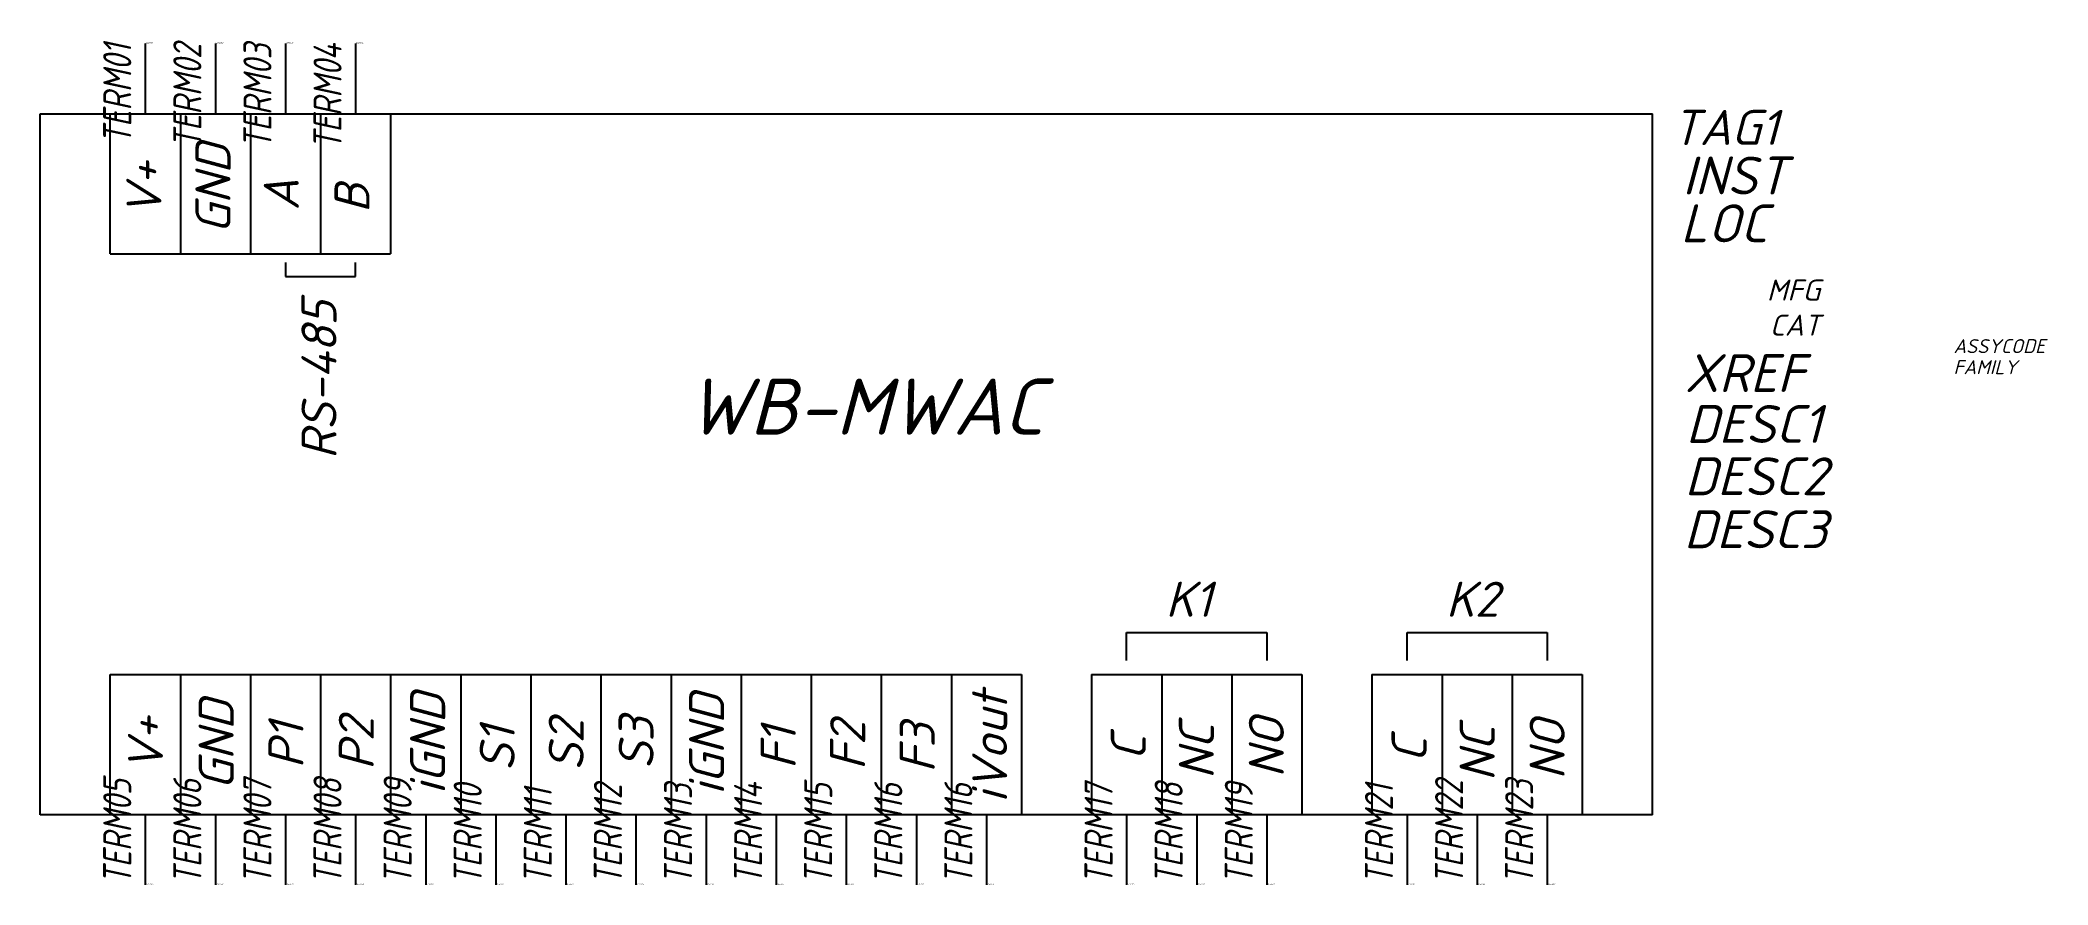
# Model space of a CAD drawing. Header units: millimetres. Extents: x -8 to 136, y -60 to 0.
import ezdxf
from ezdxf.enums import TextEntityAlignment as Align

# ---------------------------------------------------------------- set-up
doc = ezdxf.new("R2010")
doc.units = ezdxf.units.MM
doc.header["$LTSCALE"] = 6
doc.styles.add('WD_IEC', font='isocpeui.ttf', dxfattribs={"height": 2.5})
doc.styles.add('текст', font='isocpeui.ttf')

msp = doc.modelspace()

# ---------------------------------------------------------------- linework, layer by layer
for p, q in [((0, 0), (0, -5)), ((5, 0), (5, -5)), ((10, 0), (10, -5)), ((15, 0), (15, -5)), ((-7.5, -5), (107.5, -5)), ((-7.5, -55), (-7.5, -5)), ((-2.5, -15), (-2.5, -5)), ((2.5, -5), (2.5, -15)), ((7.5, -5), (7.5, -15)), ((12.5, -5), (12.5, -15)), ((17.5, -5), (17.5, -15)), ((107.5, -55), (107.5, -5)), ((-2.5, -15), (2.5, -15)), ((2.5, -15), (7.5, -15)), ((7.5, -15), (12.5, -15)), ((10, -15.62), (10, -16.62)), ((12.5, -15), (17.5, -15)), ((15, -16.62), (15, -15.62)), ((10, -16.62), (15, -16.62)), ((70, -44), (70, -42)), ((70, -42), (80, -42)), ((80, -42), (80, -44)), ((90, -44), (90, -42)), ((90, -42), (100, -42)), ((100, -42), (100, -44)), ((-2.5, -45), (2.5, -45)), ((-2.5, -55), (-2.5, -45)), ((2.5, -45), (7.5, -45)), ((2.5, -45), (2.5, -55)), ((7.5, -45), (12.5, -45)), ((7.5, -45), (7.5, -55)), ((12.5, -45), (17.5, -45)), ((12.5, -45), (12.5, -55)), ((17.5, -45), (22.5, -45)), ((17.5, -45), (17.5, -55)), ((22.5, -45), (22.5, -55)), ((22.5, -45), (27.5, -45)), ((27.5, -45), (32.5, -45)), ((27.5, -45), (27.5, -55)), ((32.5, -45), (37.5, -45)), ((32.5, -45), (32.5, -55)), ((37.5, -45), (42.5, -45)), ((37.5, -45), (37.5, -55)), ((42.5, -45), (47.5, -45)), ((42.5, -45), (42.5, -55)), ((47.5, -45), (52.5, -45)), ((47.5, -45), (47.5, -55)), ((52.5, -45), (57.5, -45)), ((52.5, -45), (52.5, -55)), ((57.5, -45), (57.5, -55)), ((57.5, -45), (62.5, -45)), ((62.5, -45), (62.5, -55)), ((67.5, -45), (72.5, -45)), ((67.5, -45), (67.5, -55)), ((72.5, -45), (77.5, -45)), ((72.5, -45), (72.5, -55)), ((77.5, -45), (82.5, -45)), ((77.5, -45), (77.5, -55)), ((82.5, -45), (82.5, -55)), ((87.5, -45), (92.5, -45)), ((87.5, -45), (87.5, -55)), ((92.5, -45), (97.5, -45)), ((92.5, -45), (92.5, -55)), ((97.5, -45), (102.5, -45)), ((97.5, -45), (97.5, -55)), ((102.5, -45), (102.5, -55)), ((107.5, -55), (-7.5, -55)), ((0, -55), (0, -60)), ((5, -55), (5, -60)), ((10, -55), (10, -60)), ((15, -55), (15, -60)), ((20, -55), (20, -60)), ((25, -55), (25, -60)), ((30, -55), (30, -60)), ((35, -55), (35, -60)), ((40, -55), (40, -60)), ((45, -55), (45, -60)), ((50, -55), (50, -60)), ((55, -55), (55, -60)), ((60, -55), (60, -60)), ((70, -55), (70, -60)), ((75, -55), (75, -60)), ((80, -55), (80, -60)), ((90, -55), (90, -60)), ((95, -55), (95, -60)), ((100, -55), (100, -60))]:
    msp.add_line(p, q)

# ---------------------------------------------------------------- texts
at = {"style": 'текст'}
for s, p in [('GND', (6.08, -13.56)), ('V+', (1.15, -12.36)), ('A', (10.95, -11.91)), ('B', (15.99, -12.09)), ('RS-485', (13.64, -29.65)), ('GND', (6.31, -53.22)), ('iGND', (21.39, -53.54)), ('iGND', (41.29, -53.59)), ('iVout', (61.48, -54.15)), ('V+', (1.26, -51.95)), ('P1', (11.28, -51.71)), ('P2', (16.3, -51.82)), ('S1', (26.35, -51.9)), ('S2', (31.27, -51.87)), ('S3', (36.26, -51.76)), ('F1', (46.4, -51.75)), ('F2', (51.35, -51.82)), ('F3', (56.32, -52.01)), ('NC', (76.23, -52.46)), ('NO', (81.22, -52.36)), ('NC', (96.26, -52.61)), ('NO', (101.25, -52.5)), ('C', (71.37, -51.13)), ('C', (91.4, -51.28))]:
    msp.add_text(s, height=2.5, rotation=90, dxfattribs=at).set_placement(p)
for s, height, p in [('WB-MWAC', 4, (38.64, -27.89)), ('K1', 2.5, (72.77, -40.88)), ('K2', 2.5, (92.77, -40.88))]:
    msp.add_text(s, height=height, dxfattribs=at).set_placement(p)
at = {"style": 'WD_IEC', "width": 0.8}
for tag, p in [('TERM01', (-1, 0)), ('TERM02', (4, 0)), ('TERM03', (9, 0)), ('TERM04', (14, 0))]:
    msp.add_attdef(tag, text='', height=2, rotation=90, dxfattribs=at).set_placement(p, align=Align.RIGHT)
at = {"style": 'WD_IEC', "flags": 1}
for tag, p, height in [('X2TERM01', (0, 0), 0.08), ('X2TERM02', (5, 0), 0.08), ('X2TERM03', (10, 0), 0.08), ('X2TERM04', (15, 0), 0.08), ('ASSYCODE', (128.98, -22.08), 1), ('FAMILY', (128.98, -23.58), 1), ('X8TERM05', (0, -60), 0.08), ('X8TERM06', (5, -60), 0.08), ('X8TERM07', (10, -60), 0.08), ('X8TERM08', (15, -60), 0.08), ('X8TERM09', (20, -60), 0.08), ('X8TERM10', (25, -60), 0.08), ('X8TERM11', (30, -60), 0.08), ('X8TERM12', (35, -60), 0.08), ('X8TERM13', (40, -60), 0.08), ('X8TERM14', (45, -60), 0.08), ('X8TERM15', (50, -60), 0.08), ('X8TERM16', (55, -60), 0.08), ('X8TERM16', (60, -60), 0.08), ('X8TERM17', (70, -60), 0.08), ('X8TERM18', (75, -60), 0.08), ('X8TERM19', (80, -60), 0.08), ('X8TERM21', (90, -60), 0.08), ('X8TERM22', (95, -60), 0.08), ('X8TERM23', (100, -60), 0.08)]:
    msp.add_attdef(tag, p, '', height=height, dxfattribs=at)
at = {"style": 'WD_IEC'}
msp.add_attdef('TAG1', (108.9, -7.23), 'A', height=2.5, dxfattribs=at)
for tag, p in [('INST', (117.1, -10.76)), ('LOC', (115.71, -14.17)), ('XREF', (118.34, -24.85)), ('DESC1', (119.58, -28.48)), ('DESC2', (119.98, -32.21)), ('DESC3', (119.98, -35.99))]:
    msp.add_attdef(tag, text='', height=2.7, dxfattribs=at).set_placement(p, align=Align.RIGHT)
at = {"style": 'WD_IEC', "flags": 9}
for tag, text, p in [('MFG', 'Wiren Board', (119.48, -18.33)), ('CAT', 'WB-MWAC', (119.48, -20.83))]:
    msp.add_attdef(tag, text=text, height=1.5, dxfattribs=at).set_placement(p, align=Align.RIGHT)
at = {"style": 'WD_IEC', "width": 0.8}
for tag, p in [('TERM05', (-1, -60)), ('TERM06', (4, -60)), ('TERM07', (9, -60)), ('TERM08', (14, -60)), ('TERM09', (19, -60)), ('TERM10', (24, -60)), ('TERM11', (29, -60)), ('TERM12', (34, -60)), ('TERM13', (39, -60)), ('TERM14', (44, -60)), ('TERM15', (49, -60)), ('TERM16', (54, -60)), ('TERM16', (59, -60)), ('TERM17', (69, -60)), ('TERM18', (74, -60)), ('TERM19', (79, -60)), ('TERM21', (89, -60)), ('TERM22', (94, -60)), ('TERM23', (99, -60))]:
    msp.add_attdef(tag, p, '', height=2, rotation=90, dxfattribs=at)

doc.saveas('drawing.dxf')
